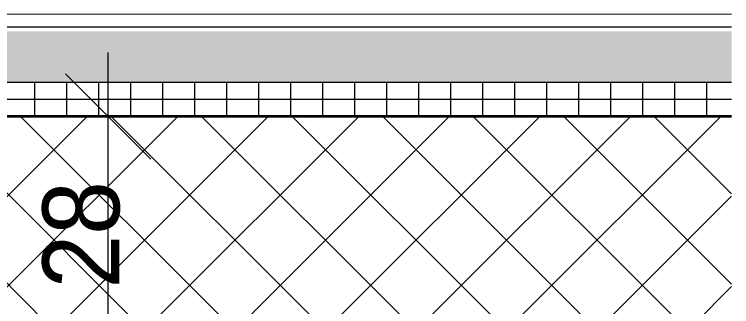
# Model space of a CAD drawing. Header units: metres. Extents: x -0.64 to 0.89, y -0.01 to 0.61.
# Drawn here: x 0.36647 to 0.38328, y 0.51818 to 0.52505 of the extents above; entities that cross this region are included whole.
import ezdxf
from ezdxf.xclip import XClip

# ---------------------------------------------------------------- set-up
doc = ezdxf.new("R2010")
doc.units = ezdxf.units.M
doc.header["$MEASUREMENT"] = 0
doc.header["$XCLIPFRAME"] = 0
for name, color, linetype in [('011_Stift 1.Grau', 7, 'Continuous'), ('035 Decken', 7, 'Continuous'), ('035 Decken Bauteilschraffuren', 7, 'Continuous'), ('035 Decken Schichttrennlinien', 7, 'Continuous'), ('120 Bemassungen Detail', 7, 'Continuous')]:
    doc.layers.add(name, color=color, linetype=linetype)
doc.styles.add('ERSTELLTER_STIL_5', font='Arial.ttf', dxfattribs={"width": 0.9})
pattern_1 = [(90, (0.7434548, 0.5254451), (-0.00075, 0), [])]

# ---------------------------------------------------------------- blocks, each defined once
blk = doc.blocks.new('Zeichnung_4_3', base_point=(-3.23142, 0.525045))
at = {"layer": '035 Decken Bauteilschraffuren', "linetype": 'Continuous', "lineweight": 0, "true_color": 0x000000}
h = blk.add_hatch(dxfattribs=at)
h.set_pattern_fill('Unterlagsboden_0003', color=18, style=0, pattern_type=2)
h.set_pattern_definition([(45, (-3.2314199, 0.5270452), (-0.0006363961, 0.0006363961), [0, -0.0006, 0, -0.0009]), (110, (-3.2294199, 0.5270452), (0.00084572336, 0.00030781813), [0, -0.00044, 0, -0.00076])])
h.paths.add_polyline_path([(0.383284, 0.524645), (0.326721, 0.524645), (0.326721, 0.523445), (0.383284, 0.523445)])
h = blk.add_hatch(dxfattribs=at)
h.set_pattern_fill('Dämmstoff__allgemein_ver_33', color=18, style=0, pattern_type=2)
h.set_pattern_definition(pattern_1)
h.paths.add_polyline_path([(0.383284, 0.523445), (0.326721, 0.523445), (0.326721, 0.523045), (0.383284, 0.523045)])
h = blk.add_hatch(dxfattribs=at)
h.set_pattern_fill('Dämmstoff__allgemein_ver_33', color=18, style=0, pattern_type=2)
h.set_pattern_definition(pattern_1)
h.paths.add_polyline_path([(0.383284, 0.523045), (0.326721, 0.523045), (0.326721, 0.522645), (0.383284, 0.522645)])
h = blk.add_hatch(dxfattribs=at)
h.set_pattern_fill('Beton_0003', color=18, style=0, pattern_type=2)
h.set_pattern_definition([(45, (-3.2314199, 0.5250452), (-0.0010606602, 0.0010606602), []), (135, (-3.2314199, 0.5250452), (0.0010606602, 0.0010606602), [])])
h.paths.add_polyline_path([(0.28945, 0.519525), (0.28946, 0.468845), (0.29546, 0.468845), (0.29546, 0.510345), (0.335442, 0.510345), (0.335442, 0.514645), (0.35716, 0.514645), (0.35716, 0.468845), (0.36316, 0.468845), (0.36316, 0.517045), (0.383284, 0.517045), (0.383284, 0.522645), (0.325442, 0.522645), (0.32545, 0.521065), (0.290465, 0.52054)])
at = {"layer": '035 Decken', "color": 7, "linetype": 'Continuous', "lineweight": 20, "ltscale": 1000}
blk.add_line((0.383284, 0.525045), (0.326721, 0.525044), dxfattribs=at)
at = {"layer": '035 Decken', "color": 7, "linetype": 'Continuous', "lineweight": 13, "ltscale": 1000}
blk.add_line((0.383284, 0.524745), (0.326721, 0.524744), dxfattribs=at)
at = {"layer": '035 Decken Schichttrennlinien', "color": 7, "linetype": 'Continuous', "lineweight": 13, "ltscale": 1000}
for p, q in [((0.383284, 0.523445), (0.326721, 0.523445)), ((0.383284, 0.523045), (0.326721, 0.523045))]:
    blk.add_line(p, q, dxfattribs=at)
at = {"layer": '035 Decken Schichttrennlinien', "color": 7, "linetype": 'Continuous', "lineweight": 35, "ltscale": 1000, "flags": 128}
blk.add_lwpolyline([(0.383284, 0.522645), (0.325442, 0.522645)], dxfattribs=at)
at = {"layer": '120 Bemassungen Detail', "color": 7, "linetype": 'Continuous', "lineweight": 13, "ltscale": 1000}
for p, q in [((0.368671, 0.522645), (0.368671, 0.524145)), ((0.369671, 0.521645), (0.367671, 0.523645)), ((0.370546, 0.522645), (0.366796, 0.522645)), ((0.368671, 0.517045), (0.368671, 0.522645))]:
    blk.add_line(p, q, dxfattribs=at)
at = {"layer": '120 Bemassungen Detail', "color": 7, "linetype": 'Continuous', "lineweight": 13, "insert": (0.368959, 0.518609), "char_height": 0.0018, "attachment_point": 7, "rotation": 90, "style": 'ERSTELLTER_STIL_5'}
blk.add_mtext('\\A1;{\\pql;\\fArial|b0|i0|c0|p0;\\W0.900000;28}', dxfattribs=at)

msp = doc.modelspace()

# ---------------------------------------------------------------- block references
at = {"layer": '011_Stift 1.Grau', "color": 7, "linetype": 'Continuous', "lineweight": 13, "ltscale": 1000}
ref = msp.add_blockref('Zeichnung_4_3', (-3.23142, 0.525045), dxfattribs=at)
XClip(ref).set_block_clipping_path([(0.2415876712, 0.4461899202), (0.383283947, 0.5888474518)])

doc.saveas('drawing.dxf')
